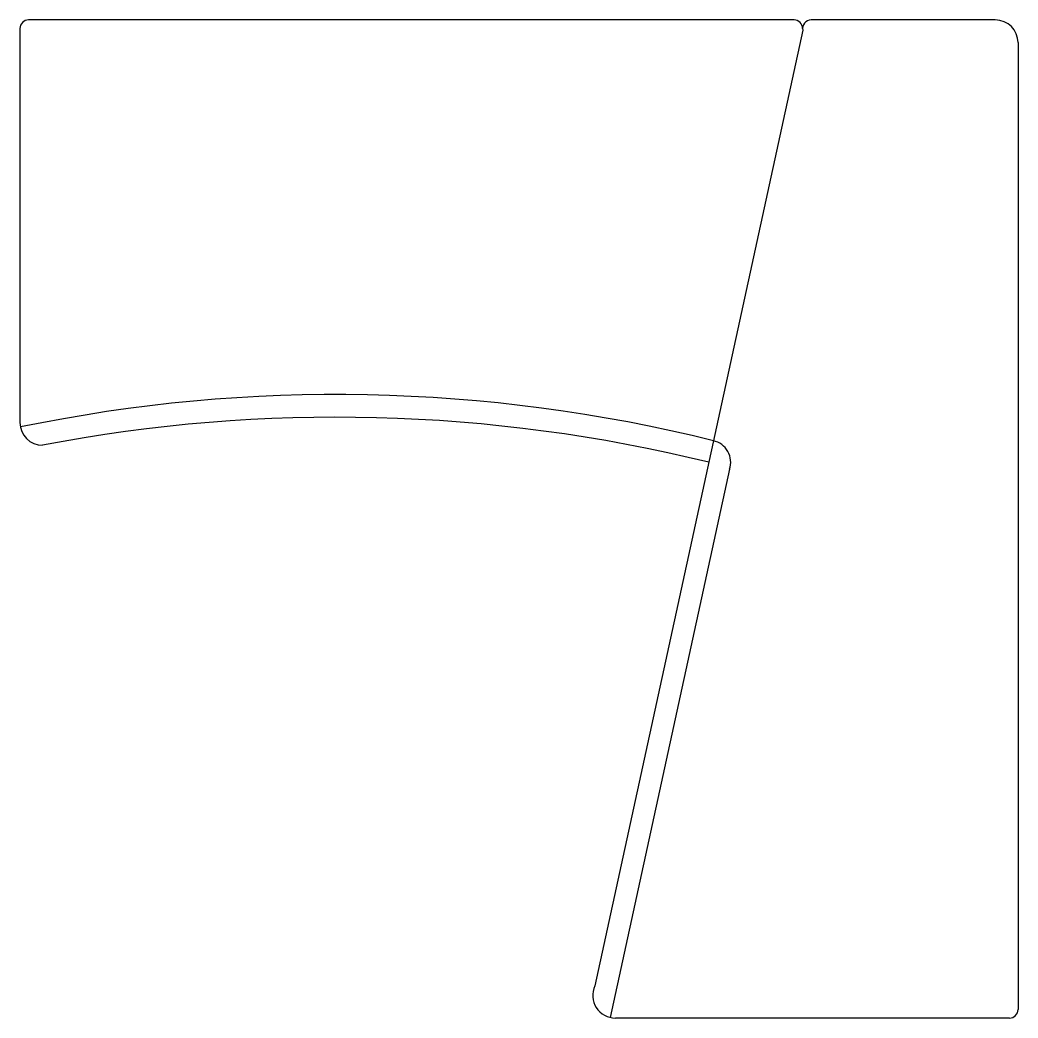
# Model space of a CAD drawing. Header units: inches. Extents: x 8.14 to 9.9, y 10.02 to 11.78.
import ezdxf

# ---------------------------------------------------------------- set-up
doc = ezdxf.new("R2010")
doc.units = ezdxf.units.IN
doc.header["$MEASUREMENT"] = 0

# ---------------------------------------------------------------- blocks, each defined once
blk = doc.blocks.new('6111302')
for p, q in [((675, 0), (-675, 0)), ((1030, 0), (705, 0)), ((-690, -15), (-690, -710)), ((690.4, -18.3), (323.6, -1703.4)), ((1070, -40), (1070, -1745)), ((561.4, -792.4), (351, -1759)), ((1055, -1760), (360, -1760))]:
    blk.add_line(p, q)
for centre, radius, start, end in [((-675, -15), 15, 90, 180), ((675, -15), 15, 0, 90), ((705, -15), 15, 90, 192.7311), ((1030, -40), 40, 0, 90), ((-131.3, -3410.6), 2750, 76.0244, 101.7056), ((-131.3, -3450.6), 2750, 76.2017, 100.8722), ((-650, -710), 40, 180, 270), ((524.6, -780), 38.8, 341.3638, 77.7212), ((360, -1720), 40, 155.4425, 270), ((1055, -1745), 15, 270, 0)]:
    blk.add_arc(centre, radius, start, end)

msp = doc.modelspace()

# ---------------------------------------------------------------- block references
at = {"xscale": 0.001, "yscale": 0.001, "zscale": 0.001}
msp.add_blockref('6111302', (8.8279, 11.7798), dxfattribs=at)

doc.saveas('drawing.dxf')
